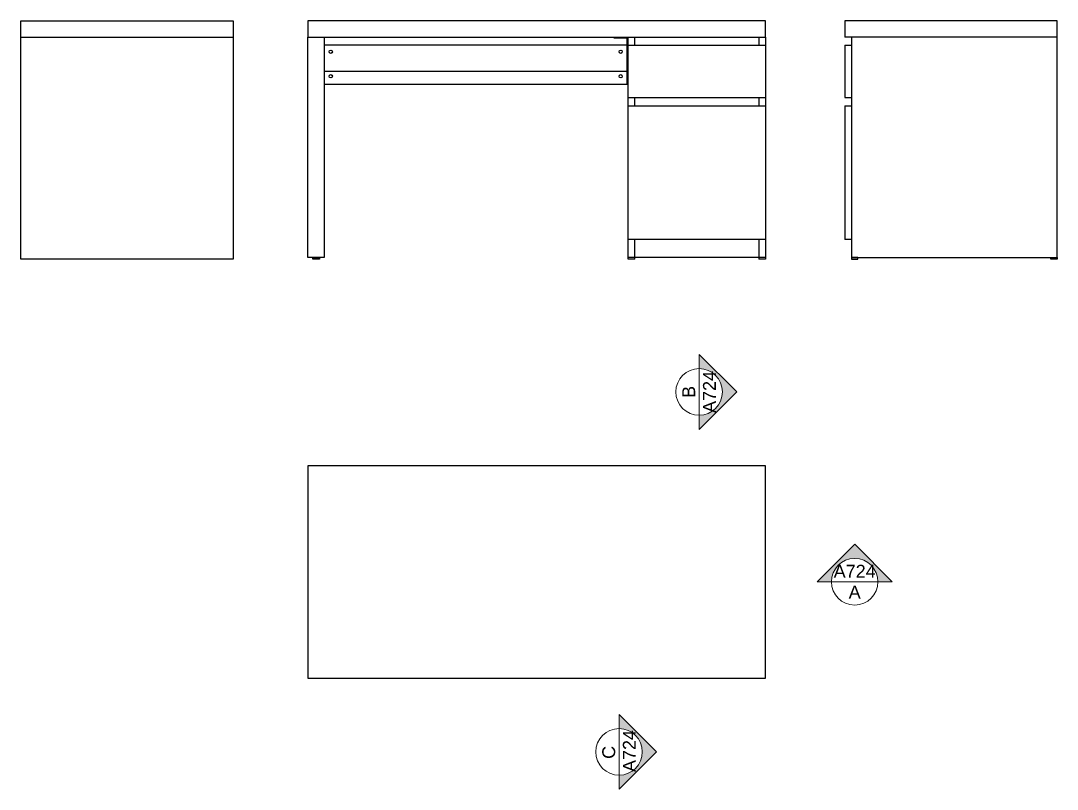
# Model space of a CAD drawing. Header units: inches. Extents: x -88 to 1416, y 266 to 857.
# Drawn here: x -87.9 to 229.3, y 266 to 501.2 of the extents above; entities that cross this region are included whole.
import ezdxf
from ezdxf.enums import TextEntityAlignment as Align

# ---------------------------------------------------------------- set-up
doc = ezdxf.new("R2010")
doc.units = ezdxf.units.IN
doc.header["$MEASUREMENT"] = 0
doc.layers.add('A-PRSP-1', color=7, linetype='Continuous', lineweight=40)
doc.layers.add('A-SECT A-MCUT', color=7, linetype='Continuous', lineweight=35)
doc.styles.get("Standard").update_dxf_attribs({"font": 'Arial.ttf'})

# ---------------------------------------------------------------- blocks, each defined once
blk = doc.blocks.new('SYMBOL')
at = {"layer": 'A-PRSP-1', "linetype": 'Continuous', "lineweight": 20}
h = blk.add_hatch(color=256, dxfattribs=at)
h.dxf.hatch_style = 1
h.paths.add_polyline_path([(11.2063, 4.9481), (11.316, 4.9481, -1), (11.678, 4.9481), (11.7877, 4.9481), (11.497, 5.2405)])
at = {"linetype": 'Continuous', "lineweight": 20}
blk.add_line((11.316, 4.9481), (11.678, 4.9481), dxfattribs=at)
at = {"layer": 'A-PRSP-1', "linetype": 'Continuous', "lineweight": 20}
for p, q in [((11.2063, 4.9481), (11.497, 5.2405)), ((11.7877, 4.9481), (11.497, 5.2405)), ((11.316, 4.9481), (11.2063, 4.9481)), ((11.678, 4.9481), (11.7877, 4.9481))]:
    blk.add_line(p, q, dxfattribs=at)
blk.add_circle((11.497, 4.9481), 0.181, dxfattribs=at)
at = {"linetype": 'Continuous', "lineweight": 20}
for tag, p in [('TAVOLA', (11.497, 5.08)), ('SEZIONE', (11.497, 4.9181))]:
    blk.add_attdef(tag, text='', height=0.1, dxfattribs=at).set_placement(p, align=Align.TOP_CENTER)
blk = doc.blocks.new('sect')
for p, q in [((93.7, 495.89), (93.7, 496.19)), ((97.7, 495.89), (93.7, 495.89)), ((97.7, 481.69), (97.7, 495.89)), ((98, 428.19), (98, 496.19)), ((100, 493.69), (100, 496.19)), ((138, 496.19), (138, 493.69)), ((140, 496.19), (140, 428.19)), ((97.7, 493.69), (5, 493.69)), ((98, 493.69), (140, 493.69)), ((97.7, 485.69), (5, 485.69)), ((98, 481.69), (5, 481.69)), ((98, 477.69), (140, 477.69)), ((100, 475.19), (100, 477.69)), ((138, 477.69), (138, 475.19)), ((98, 475.19), (140, 475.19)), ((140, 434.19), (98, 434.19)), ((100, 428.19), (100, 434.19)), ((138, 434.19), (138, 428.19)), ((140, 428.69), (98, 428.69)), ((100, 428.19), (98, 428.19)), ((140, 428.19), (138, 428.19))]:
    blk.add_line(p, q)
for points in [[(0, 496.19), (140, 496.19), (140, 501.19), (0, 501.19)], [(0, 496.19), (5, 496.19), (5, 428.69), (0, 428.69)], [(3.5, 428.19), (1.5, 428.19), (1.5, 428.69), (3.5, 428.69)]]:
    blk.add_lwpolyline(points, close=True)
for centre in [(7, 491.69), (95.7, 491.69), (7, 484.19), (95.7, 484.19)]:
    blk.add_circle(centre, 0.5)

msp = doc.modelspace()

# ---------------------------------------------------------------- linework, layer by layer
for p, q in [((229.3, 501.19), (164.3, 501.19)), ((164.3, 501.19), (164.3, 496.19)), ((229.3, 428.69), (229.3, 501.19)), ((-87.88, 496.19), (-22.88, 496.19)), ((229.3, 496.19), (164.3, 496.19)), ((166.3, 496.19), (166.3, 428.69)), ((164.3, 493.69), (166.3, 493.69)), ((164.3, 477.69), (166.3, 477.69)), ((164.3, 475.19), (166.3, 475.19)), ((166.3, 434.19), (164.3, 434.19)), ((166.3, 428.69), (229.3, 428.69))]:
    msp.add_line(p, q)
for points in [[(-87.88, 501.19), (-22.88, 501.19), (-22.88, 428.19), (-87.88, 428.19)], [(166.3, 428.19), (168.3, 428.19), (168.3, 428.69), (166.3, 428.69)], [(229.3, 428.19), (227.3, 428.19), (227.3, 428.69), (229.3, 428.69)]]:
    msp.add_lwpolyline(points, close=True)
for points in [[(164.3, 493.69), (164.3, 477.69)], [(164.3, 475.19), (164.3, 434.19)], [(0, 300), (140, 300), (140, 365), (0, 365), (0, 300)]]:
    msp.add_lwpolyline(points)

# ---------------------------------------------------------------- block references
msp.add_blockref('sect', (0, 0))
at = {"layer": 'A-SECT A-MCUT'}
ref = msp.add_blockref('SYMBOL', (-75.1, -65.06), dxfattribs=dict(at, xscale=-39.37007874015748, yscale=39.37007874015748, zscale=39.37007874015748, rotation=270))
ref.add_attrib('SEZIONE', 'B', dxfattribs={"layer": '0', "linetype": 'Continuous', "lineweight": 20, "height": 3.94, "rotation": 90}).set_placement((114.57, 387.58), align=Align.TOP_CENTER)
ref.add_attrib('TAVOLA', 'A724', dxfattribs={"layer": '0', "linetype": 'Continuous', "lineweight": 20, "height": 3.937, "rotation": 90}).set_placement((120.89, 387.58), align=Align.TOP_CENTER)
at = {"layer": 'A-SECT A-MCUT', "xscale": 39.37007874015748, "yscale": 39.37007874015748, "zscale": 39.37007874015748}
msp.add_blockref('SYMBOL', (-285.33, 134.67), dxfattribs=at).add_auto_attribs({'SEZIONE': 'A', 'TAVOLA': 'A724'})
at = {"layer": 'A-SECT A-MCUT'}
ref = msp.add_blockref('SYMBOL', (-99.61, 730.06), dxfattribs=dict(at, xscale=39.37007874015748, yscale=39.37007874015748, zscale=39.37007874015748, rotation=270))
ref.add_attrib('SEZIONE', 'C', dxfattribs={"layer": '0', "linetype": 'Continuous', "lineweight": 20, "height": 3.94, "rotation": 90}).set_placement((90.07, 277.26), align=Align.TOP_CENTER)
ref.add_attrib('TAVOLA', 'A724', dxfattribs={"layer": '0', "linetype": 'Continuous', "lineweight": 20, "height": 3.937, "rotation": 90}).set_placement((96.38, 277.69), align=Align.TOP_CENTER)

doc.saveas('drawing.dxf')
